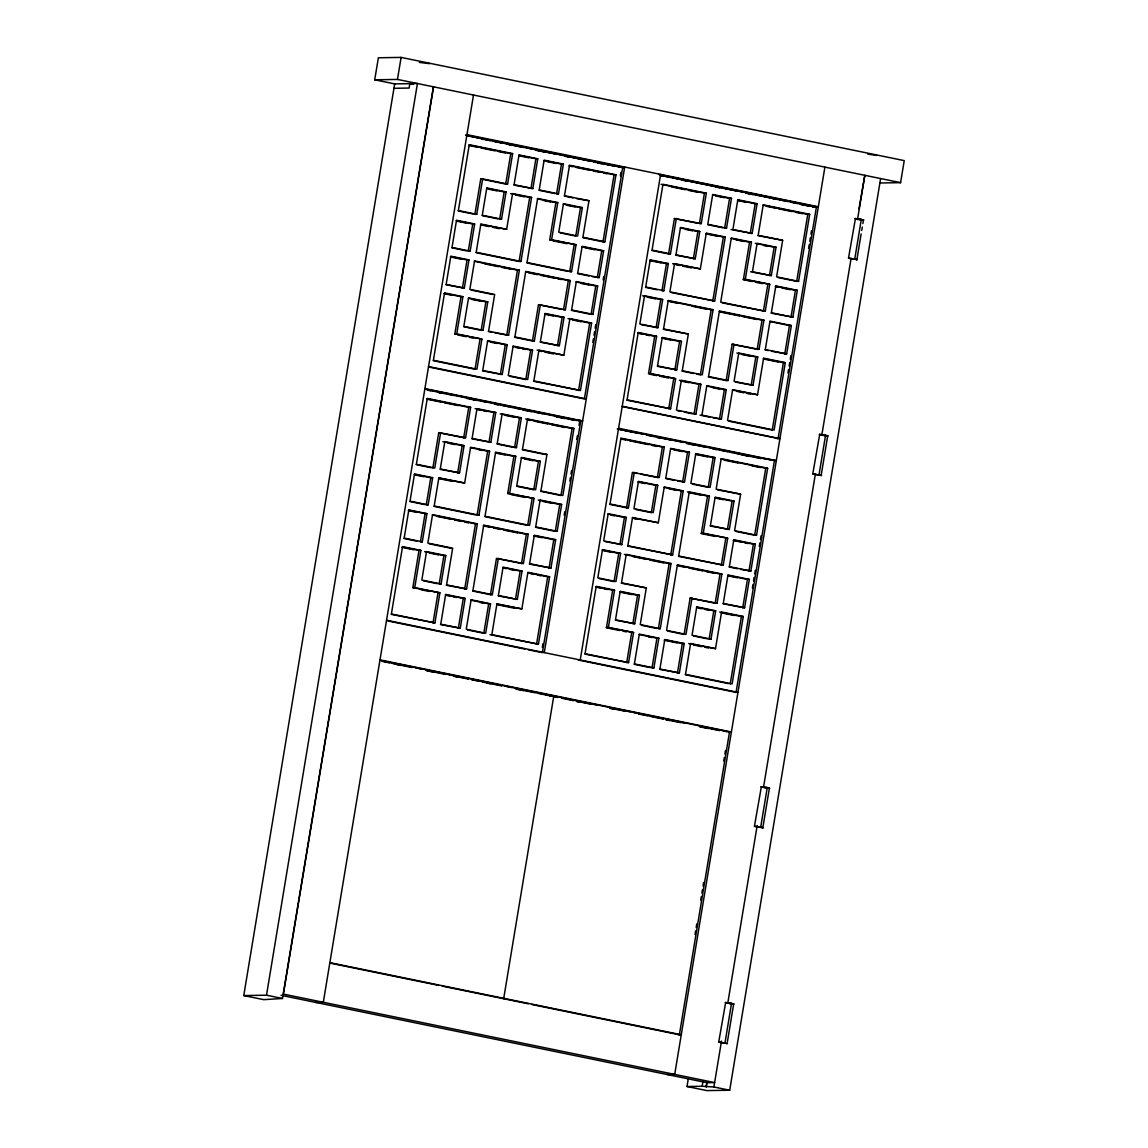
<?xml version="1.0" encoding="UTF-8"?>
<svg xmlns="http://www.w3.org/2000/svg" width="1148" height="1148" viewBox="0 0 1148 1148"><rect width="100%" height="100%" fill="white"/><g stroke="black" fill="none" stroke-linecap="round" stroke-linejoin="round"><path stroke-width="1.5" d="M394.682 83.904L243.763 995.574L266.508 995.187L417.427 83.517L394.682 83.904L374.722 79.8L378.366 57.773L401.111 57.4L904.237 160.62L900.592 182.647L879.598 182.991M374.722 79.8L397.466 79.427L401.111 57.4M243.763 995.574L263.724 999.664L282.48 998.473L433.399 86.789M433.571 86.832L283.384 994.096L714.63 1082.578L707.053 1082.707L281.002 995.287M473.507 95.026L323.306 1002.29L315.729 1002.419M432.653 477.683L430.758 477.726L426.252 504.89L428.147 504.862L432.653 477.683L414.514 473.966L410.023 501.145L428.147 504.862M474.655 223.975L472.746 224.004L468.255 251.182L470.149 251.154L474.655 223.975L456.517 220.258L452.025 247.423L470.149 251.154M412.835 587.647L419.006 550.423L420.9 550.394L414.744 587.618L412.835 587.647L439.899 592.784L434.92 622.905L391.238 614.367M426.956 513.615L425.061 513.644L420.398 541.856L422.292 541.827L426.956 513.615L408.832 509.899L404.168 538.111L422.292 541.827M454.838 333.939L461.008 296.715L462.902 296.686L456.746 333.91L454.838 333.939L481.902 339.076L476.922 369.197L433.399 360.271L444.549 292.912L462.902 296.686M462.4 288.148L467.064 259.936L468.958 259.907L464.294 288.119L445.912 284.761M432.868 468.054L438.737 432.638L465.6 437.732L470.637 407.31L427.271 398.413L416.38 464.251L434.762 468.025L440.631 432.609M482.634 178.901L480.739 178.93L474.87 214.346L476.764 214.317L482.634 178.901L507.603 184.024L512.639 153.602L469.274 144.705L458.368 210.543L476.764 214.317M445.783 555.532L443.889 555.575L439.167 584.031L441.062 584.002L445.783 555.532L426.539 551.585L421.833 580.056L441.062 584.002M457.665 472.933L462.185 445.625L464.079 445.596L459.559 472.904L440.143 469.331M487.785 301.824L485.891 301.852L481.17 330.323L483.064 330.294L487.785 301.824L468.542 297.877L463.835 326.348L483.064 330.294M506.081 191.888L504.187 191.917L499.667 219.225L501.561 219.196L506.081 191.888L486.795 187.928L482.275 215.236L501.561 219.196M433.026 622.934L438.005 592.813M438.737 432.638L463.706 437.761L468.743 407.353L470.637 407.31M480.007 339.105L475.014 369.226L433.241 360.659M480.739 178.93L505.708 184.053L510.745 153.631L512.639 153.602M438.694 478.128L464.653 483.035L470.58 447.246L489.579 451.15L478.974 515.165L477.08 515.194L487.685 451.178L489.579 451.15M480.682 224.42L506.655 229.327L512.582 193.538L531.581 197.427L520.977 261.457L519.083 261.486L529.687 197.47L531.581 197.427M464.696 589.01L475.473 523.861L477.367 523.832L466.59 588.981L446.342 585.25M488.948 442.296L493.884 412.505L495.778 412.476L490.842 442.267L471.9 438.809M506.699 335.302L517.475 270.153L519.37 270.124L508.593 335.259L495.018 332.906M530.95 188.588L535.886 158.797L537.781 158.768L532.844 188.559L513.902 185.101M458.353 628.214L463.275 598.452L465.17 598.409L460.248 628.186L440.473 624.555M500.356 374.506L505.278 344.73L507.172 344.701L502.25 374.478L482.476 370.847M490.569 603.776L471.125 599.787L466.246 629.248L485.69 633.237L490.569 603.776L488.675 603.805L483.796 633.266L467.595 629.951M521.379 417.829L519.484 417.858L514.562 447.605L516.457 447.577L521.379 417.829L502.135 413.883L497.213 443.63L516.457 447.577M532.572 350.068L513.127 346.079L508.248 375.539L527.693 379.529L532.572 350.068L530.677 350.097L525.798 379.558L509.597 376.243M563.381 164.121L561.487 164.15L556.565 193.897L558.459 193.869L563.381 164.121L544.138 160.16L539.216 189.922L558.459 193.869M472.617 591.019L490.454 594.678L496.467 558.359L523.388 563.467L528.224 534.25L483.739 525.124L472.89 590.66L492.349 594.65L498.361 558.33M514.62 337.311L532.457 340.97L538.469 304.651L565.39 309.745L570.226 280.543L525.741 271.416L514.892 336.938L534.351 340.942L540.364 304.607M507.717 493.468L513.874 456.33L515.768 456.301L509.612 493.425L507.717 493.468L534.035 498.433L529.572 525.397L485.016 516.256L495.635 452.169L515.768 456.301M549.72 239.745L555.862 202.622L557.77 202.593L551.614 239.717L549.72 239.745L576.038 244.725L571.575 271.674L569.681 271.717L574.144 244.754M515.452 599.443L520.159 571.073L522.053 571.044L517.346 599.399L498.203 595.898M498.132 558.703L521.493 563.496L526.329 534.279L528.224 534.25M527.678 525.425L532.141 498.476M557.454 345.72L562.147 317.365L564.055 317.336L559.349 345.692L540.206 342.19M570.226 280.543L568.332 280.571L563.496 309.788L565.39 309.745M540.349 461.309L521.45 457.435L516.744 485.877L535.642 489.751L540.349 461.309L538.455 461.338L533.748 489.78L516.571 486.264M582.352 207.601L563.453 203.727L558.746 232.169L577.645 236.043L582.352 207.601L580.457 207.63L575.751 236.072L560.281 232.901M546.965 454.436L540.909 490.971L562.879 495.477L573.971 428.477L527.535 418.948L522.484 449.413L546.965 454.436L545.056 454.464M588.953 200.728L582.911 237.263L604.881 241.769L615.974 174.769L569.537 165.24L564.486 195.705L588.953 200.728L576.583 198.604M496.711 604.178L521.852 608.914L527.908 572.292L549.605 576.755L538.441 644.186L489.938 634.657M537.049 350.126L563.855 355.206L569.91 318.584L591.607 323.033L580.443 390.478L533.677 381.294M549.074 568.088L553.766 539.675L555.661 539.646L550.968 568.059L529.357 564.055M573.971 428.477L572.077 428.505L560.985 495.506L540.708 491.344M597.663 285.938L595.769 285.967L591.077 314.38L592.971 314.351L597.663 285.938L576.325 281.561L571.618 309.974L592.971 314.351M582.71 237.636L602.987 241.798L614.08 174.797L615.974 174.769M536.547 644.215L547.711 576.784L549.605 576.755M561.63 504.431L559.736 504.474L555.288 531.337L557.182 531.309L561.63 504.431L540.134 500.026L535.686 526.903L557.182 531.309M578.549 390.507L589.713 323.076L591.607 323.033M597.29 277.629L601.739 250.752L603.633 250.723L599.184 277.601L592.339 276.611M542.315 647.372L542.904 643.813M564.199 515.222L564.773 511.707M569.839 481.098L570.427 477.554M571.015 474.024L571.604 470.479M576.741 439.469L577.315 435.939M579.066 425.363L579.941 420.082M592.813 342.348L593.401 338.818M593.99 335.273L594.564 331.743M595.152 328.199L595.74 324.669M603.145 279.925L603.733 276.395M620.365 175.888L620.953 172.358M465.844 135.062L622.747 167.235L584.389 398.93L428.419 366.93M544.281 652.609L624.67 167.02L621.829 167.063L624.498 167.608M503.671 998.731L553.795 695.961M580.228 659.985L660.617 174.396M619.92 544.626L624.412 517.447L626.306 517.418L621.814 544.597L605.082 541.583M668.337 263.552L666.443 263.581L661.951 290.76L663.845 290.717L668.337 263.552L650.213 259.835L645.707 287L663.845 290.717M606.503 627.382L612.673 590.158L614.567 590.115L608.397 627.353L606.503 627.382L633.567 632.519L628.573 662.64L584.906 654.102M620.623 553.35L602.499 549.619L597.821 577.831L615.945 581.562L620.623 553.35L618.729 553.379L614.051 581.591L599.227 578.549M648.534 373.516L654.69 336.292L656.599 336.249L650.428 373.487L648.534 373.516L675.598 378.653L670.604 408.774L626.937 400.221M656.082 327.725L660.76 299.513L662.654 299.484L657.976 327.682L641.258 324.683M609.818 504.359L626.535 507.789L632.404 472.373L659.268 477.468L664.305 447.046L620.939 438.149L610.033 503.986L628.43 507.76L634.299 472.345M651.834 250.494L668.567 253.923L674.421 218.507L701.284 223.587L706.321 193.18L662.97 184.283L652.064 250.121L670.461 253.895L676.33 218.479M632.835 623.766L637.542 595.295L639.45 595.267L634.729 623.737L615.342 620.178M657.747 485.317L638.46 481.371L633.94 508.679L653.226 512.639L657.747 485.317L655.852 485.36L651.332 512.668L635.547 509.425M674.866 369.9L679.573 341.43L681.467 341.401L676.76 369.871L657.374 366.312M693.363 258.802L697.884 231.494L699.778 231.451L695.258 258.774L675.828 255.2M626.679 662.669L631.673 632.548M640.728 474.081L657.374 477.496L662.396 447.074L664.305 447.046M668.71 408.803L673.689 378.682M706.321 193.18L704.427 193.208L699.39 223.63L701.284 223.587M646.31 587.905L640.24 624.598L660.258 628.702L671.035 563.553L626.22 554.369L621.513 582.811L646.31 587.905L621.269 583.184M688.341 334.025L682.271 370.732L702.275 374.836L713.066 309.687L668.251 300.503L663.544 328.945L688.341 334.025L663.3 329.318M632.347 517.863L658.321 522.771L664.247 486.982L683.232 490.87L672.642 554.9L627.683 546.089M672.656 263.653L700.352 268.905L706.278 233.116L725.263 237.005L714.673 301.034L671.437 292.582M671.035 563.553L669.141 563.596L658.364 628.745L660.258 628.702M682.615 482.031L687.552 452.24L689.446 452.212L684.509 482.002L677.507 480.983M713.066 309.687L711.172 309.73L700.38 374.865L697.051 374.191M731.477 198.346L729.568 198.374L724.646 228.165L726.541 228.136L731.477 198.346L712.721 194.486L707.785 224.291L726.541 228.136M658.837 638.144L656.943 638.173L652.007 667.949L653.915 667.921L658.837 638.144L639.336 634.141L634.399 663.917L653.915 667.921M670.748 554.929L681.338 490.914L683.232 490.87M700.868 384.279L698.974 384.307L694.038 414.084L695.932 414.055L700.868 384.279L681.352 380.275L676.43 410.051L695.932 414.055M712.779 301.063L723.369 237.033L725.263 237.005M677.449 673.001L682.328 643.54L684.222 643.511L679.358 672.972L659.641 669.356M715.046 457.564L695.803 453.604L690.866 483.365L710.124 487.312L715.046 457.564L713.152 457.593L708.23 487.34L692.474 484.112M719.48 419.135L724.359 389.674L726.254 389.646L721.375 419.106L713.008 417.815M750.247 233.475L755.183 203.727L757.077 203.698L752.155 233.446L731.003 229.528M692.014 598.051L686.002 634.385L666.558 630.381L677.406 564.859L721.891 573.986L717.055 603.188L690.12 598.094L684.108 634.414L667.906 631.084M708.302 376.888L726.139 380.548L732.151 344.228L759.086 349.322L763.922 320.105L719.423 310.979L708.574 376.515L728.033 380.505L734.046 344.185M701.385 533.189L707.527 496.065L709.421 496.022L703.279 533.16L701.385 533.189L727.689 538.168L723.226 565.117L678.497 556.364M743.416 279.323L749.558 242.199L751.452 242.156L745.31 279.294L743.416 279.323L769.72 284.302L765.257 311.252L722.25 302.857M715.706 610.779L713.812 610.808L709.12 639.163L711.014 639.135L715.706 610.779L696.736 606.876L692.043 635.246L711.014 639.135M690.12 598.094L715.161 603.231L719.997 574.014L721.891 573.986M721.331 565.16L725.794 538.197M751.151 385.298L755.843 356.942L757.737 356.913L753.045 385.269L735.624 382.112M732.151 344.228L757.192 349.351L762.028 320.149L763.922 320.105M763.363 311.28L767.825 284.331M727.401 529.515L732.123 501.073L734.017 501.045L729.31 529.486L710.225 525.999M769.433 275.649L774.139 247.207L776.034 247.179L771.327 275.62L750.548 271.775M740.618 494.171L734.577 530.706L756.546 535.212L767.639 468.212L721.202 458.683L716.151 489.148L740.618 494.171L717.758 489.895M782.649 240.305L776.608 276.84L798.577 281.346L809.67 214.346L763.219 204.818L758.182 235.283L782.649 240.305L758.039 235.67M715.52 648.649L721.575 612.028L743.273 616.476L732.108 683.921L685.5 674.35L690.608 643.526L715.52 648.649L688.714 643.569M757.551 394.769L763.607 358.162L785.289 362.61L774.125 430.055L727.531 420.484L732.639 389.66L757.551 394.769L732.395 390.033M742.727 607.823L747.434 579.41L749.328 579.381L744.621 607.794L723.025 603.776M736.055 531.424L754.652 535.241L765.745 468.241L767.639 468.212M784.758 353.957L789.465 325.544L791.359 325.515L786.653 353.928L771.628 351.259M778.086 277.558L796.683 281.375L807.776 214.375L809.67 214.346M730.214 683.95L741.378 616.519L743.273 616.476M748.955 571.073L753.404 544.195L755.298 544.166L750.849 571.044L740.69 569.379M785.289 362.61L783.395 362.639L772.231 430.084L729.095 421.23M790.986 317.207L795.435 290.329L797.329 290.3L792.881 317.178L771.14 313.131M695.028 934.458L695.616 930.942M696.19 927.412L696.779 923.896M700.711 900.132L701.299 896.617M701.873 893.087L702.461 889.571M703.05 886.055L703.624 882.525M723.728 761.067L724.316 757.551M724.905 754.035L725.479 750.505M752.385 588.034L752.959 584.504M753.547 580.96L754.136 577.43M754.724 573.885L755.312 570.355M759.259 546.477L759.847 542.947M760.435 539.402L761.024 535.872M787.973 373.086L788.547 369.541M789.135 366.011L789.724 362.467M790.255 359.224L790.843 355.708M808.637 248.212L809.225 244.682M809.799 241.166L810.388 237.636M810.976 234.106L811.55 230.59M824.895 167.12L674.708 1074.385L667.117 1074.514M880.631 178.543L729.697 1090.227L706.953 1090.6L686.992 1086.51L688.169 1079.436M686.992 1086.51L702.16 1086.252L703.035 1080.942M719.093 1042.083L727.502 1043.604L718.691 1042.212L725.665 1002.448L734.06 1003.955L733.012 1004.07M754.824 826.273L763.219 827.794L754.408 826.402L761.382 786.638L769.777 788.159L768.744 788.26M813.157 473.937L821.552 475.459L812.741 474.067L819.715 434.303L828.11 435.81L827.077 435.924M848.874 258.128L857.283 259.649L848.472 258.257L855.447 218.493L863.841 220.014L862.794 220.115M702.16 1086.252L713.898 1086.984L721.504 1041.035M727.803 1002.993L757.192 825.484M763.52 787.227L815.396 473.894M821.796 435.279L851.084 258.343M857.513 219.526L864.831 175.3L858.991 208.879M724.991 1042.872L731.549 1003.237L729.654 1003.266M760.708 827.062L767.28 787.428L765.372 787.456M819.041 474.727L825.599 435.092L821.81 435.149L825.197 435.723M854.772 258.917L861.33 219.282L856.566 219.139M727.373 1041.997L733.644 1004.084M762.803 827.923L769.375 788.274L760.966 786.767L761.741 787.083M821.136 475.573L827.694 435.939M856.867 259.778L861.144 233.919M861.718 230.475L862.292 227.031M862.851 223.587L863.425 220.129L855.03 218.622L855.791 218.938M419.379 62.408L429.567 63.657M393.951 88.296L409.119 88.052L409.85 83.646L413.366 84.364M867.874 154.148L876.785 155.411M621.8 167.249L622.747 167.235M505.708 184.053L507.603 184.024M812.64 206.87L818.337 206.755L466.949 134.66M602.987 241.798L604.881 241.769M668.567 253.923L670.461 253.895M796.683 281.375L798.577 281.346M532.457 340.97L534.351 340.942M757.192 349.351L759.086 349.322M726.139 380.548L728.033 380.505M578.85 420.972L582.639 420.929L424.918 388.569M463.706 437.761L465.6 437.732M777.11 438.665L779.951 438.622L622.23 406.263M657.374 477.496L659.268 477.468M626.535 507.789L628.43 507.76M754.652 535.241L756.546 535.212M521.493 563.496L523.388 563.467M490.454 594.678L492.349 594.65M715.161 603.231L717.055 603.188M735.107 692.388L737.949 692.344L386.56 620.25M550.007 696.032L550.954 696.018M728.549 732.022L731.391 731.979L379.988 659.885M678.425 1034.793L681.266 1034.75L329.878 962.655M860.914 219.914L857.542 219.354M766.864 788.059L763.477 787.485M731.133 1003.869L728.851 1003.51M397.466 79.427L900.592 182.647M658.722 174.453L816.443 206.812L778.086 438.507L622.101 406.507M660.731 175.041L787.672 201.087M790.958 201.79L798.104 203.225M801.476 203.957L815.496 206.827M465.844 135.249L490.368 140.286M493.884 141.003L523.675 147.116M527.176 147.834L613.032 165.456M616.548 166.173L620.049 166.891M660.33 175.199L669.097 177.007M672.599 177.725L686.619 180.595M690.12 181.312L702.389 183.838M705.891 184.555L719.911 187.425M723.412 188.143L742.699 192.103M746.2 192.821L753.203 194.256M756.719 194.973L775.991 198.934M779.492 199.652L809.283 205.765M466.648 135.636L568.289 156.501M571.761 157.219L619.102 166.905M621.269 167.378L623.924 167.924M660.574 175.429L737.088 191.128M745.253 192.835L770.121 197.915M773.293 198.59L787.514 201.474M790.814 202.177L797.946 203.612M801.333 204.344L813.588 206.855M481.471 138.879L490.225 140.673M493.74 141.391L500.743 142.84M509.511 144.634L523.531 147.504M537.537 150.388L556.823 154.334M565.577 156.142L590.115 161.165M593.616 161.897L612.889 165.843M660.186 175.601L663.702 176.318M682.974 180.265L686.475 180.982M716.266 187.095L719.767 187.813M746.057 193.208L753.059 194.643M772.346 198.604L775.847 199.322M800.386 204.358L809.139 206.152M508.564 144.648L512.065 145.365M536.59 150.402L545.357 152.196M564.629 156.157L568.131 156.874M597.921 162.987L601.437 163.705M537.781 158.768L519.025 154.923L514.089 184.713L532.844 188.559M757.077 203.698L737.82 199.738L732.898 229.5L752.155 233.446M569.365 165.613L614.08 174.797M661.061 184.311L704.427 193.208M712.521 194.873L729.568 198.374M737.676 200.139L755.183 203.727M763.047 205.191L807.776 214.375M469.116 145.093L510.745 153.631M518.839 155.296L535.886 158.797M543.994 160.562L561.487 164.15M766.319 206.281L774.914 208.046M778.358 208.749L792.12 211.576M795.55 212.28L802.438 213.7M468.958 145.48L477.625 147.26M481.098 147.977L494.975 150.819M498.433 151.536L505.378 152.957M518.652 155.683L528.869 157.778M569.178 166.001L572.622 166.704M576.066 167.421L589.828 170.234M593.272 170.952L600.146 172.358M603.59 173.061L607.019 173.764M671.307 186.837L685.184 189.678M688.656 190.396L697.338 192.175M715.749 195.949L724.273 197.7M737.533 200.527L746.286 202.321M547.338 161.667L556.091 163.461M707.599 224.664L722.939 227.821M539.072 190.31L554.814 193.538M564.342 196.093L573.082 197.887M674.421 218.507L697.726 223.286M699.778 231.451L680.491 227.505L675.971 254.813L695.258 258.774M751.452 242.156L731.319 238.038L720.714 302.111L765.257 311.252M776.034 247.179L757.149 243.304L752.442 271.746L771.327 275.62M557.77 202.593L537.637 198.461L527.018 262.533L571.575 271.674M680.348 227.892L697.884 231.494M755.255 243.333L774.139 247.207M486.666 188.315L504.187 191.917M537.408 198.834L555.862 202.622M563.281 204.114L580.457 207.63M706.106 233.503L723.369 237.033M731.104 238.411L749.558 242.199M510.688 193.567L529.687 197.47M685.471 229.356L692.474 230.805M735.925 239.817L744.306 241.539M763.664 245.485L767.094 246.189M488.273 189.061L497.041 190.869M543.908 200.584L550.624 201.962M566.538 205.205L575.119 206.956M705.934 233.876L718.017 236.359M515.696 195.017L524.335 196.782M482.131 215.623L497.916 218.866M458.152 210.916L473.206 214.002M700.352 268.905L674.55 263.609L669.887 291.836L714.673 301.034M506.655 229.327L480.869 224.032L476.19 252.273L520.977 261.457M480.51 224.807L489.105 226.572M492.549 227.275L499.423 228.682M675.928 264.729L679.358 265.446M682.802 266.149L691.397 267.914M745.31 279.294L769.72 284.302M551.614 239.717L576.038 244.725M797.329 290.3L775.818 285.895L771.37 312.758L792.881 317.178M603.633 250.723L582.136 246.318L577.688 273.181L599.184 277.601M649.969 260.209L666.443 263.581M456.273 220.631L472.746 224.004M775.589 286.254L795.435 290.329M457.679 221.334L465.916 223.028M553.063 240.85L567.012 243.72M581.893 246.691L601.739 250.752M649.711 260.567L661.248 262.935M743.258 279.71L751.983 281.504M755.47 282.221L762.444 283.656M775.345 286.627L778.645 287.316M781.96 287.99L790.226 289.683M584.963 247.738L594.879 249.776M476.018 252.646L517.361 261.127M526.846 262.921L567.959 271.358M645.463 287.373L657 289.741M451.781 247.796L466.605 250.838M577.444 273.554L589.024 275.936M791.359 325.515L770.007 321.139L765.3 349.552L786.653 353.928M519.37 270.124L474.555 260.926L469.848 289.368L494.659 294.462L488.574 331.155L508.593 335.259M662.654 299.484L644.53 295.754L639.852 323.966L657.976 327.682M769.763 321.497L789.465 325.544M468.958 259.907L450.834 256.191L446.17 284.403L464.294 288.119M576.066 281.934L595.769 285.967M668.079 300.876L711.172 309.73M719.251 311.366L762.028 320.149M474.382 261.313L517.475 270.153M525.554 271.789L568.332 280.571M642.636 295.797L660.76 299.513M450.59 256.549L467.064 259.936M580.745 283.312L588.953 284.991M669.628 301.623L678.253 303.388M692.043 306.215L705.833 309.056M720.772 312.098L739.599 315.958M743.014 316.661L756.704 319.474M450.346 256.922L461.869 259.29M484.556 263.81L498.347 266.637M501.791 267.355L510.415 269.12M528.798 272.88L537.35 274.63M540.765 275.333L554.455 278.146M557.885 278.849L561.3 279.552M647.329 297.174L655.565 298.867M571.36 310.333L589.426 314.05M765.056 349.91L768.342 350.585M471.254 290.071L492.75 294.491M540.134 304.995L561.831 309.443M564.055 317.336L545.07 313.433L540.378 341.803L559.349 345.692M656.599 336.249L638.231 332.49L627.081 399.834L670.604 408.774M681.467 341.401L662.238 337.455L657.517 365.925L676.76 369.871M757.737 356.913L738.767 353.01L734.06 381.38L753.045 385.269M736.858 353.039L755.843 356.942M763.377 358.535L783.395 362.639M444.319 293.285L461.008 296.715M544.898 313.82L562.147 317.365M568.016 318.627L589.713 323.076M638.015 332.863L654.69 336.292M662.095 337.842L679.573 341.43M468.398 298.265L485.891 301.852M639.45 333.58L642.794 334.269M646.123 334.943L649.467 335.632M741.866 354.488L750.491 356.267M764.826 359.252L778.172 361.993M444.089 293.658L452.441 295.38M471.742 299.384L480.495 301.178M544.726 314.208L553.35 315.973M572.795 320.019L581.146 321.727M663.688 338.588L670.69 340.023M682.041 371.105L693.708 373.502M488.345 331.528L491.688 332.217M463.692 326.735L479.419 329.964M563.855 355.206L538.943 350.083L533.849 380.906L580.443 390.478M456.746 333.91L481.902 339.076M650.428 373.487L675.598 378.653M737.145 391.425L743.789 392.788M747.104 393.477L750.433 394.151M538.469 350.829L541.799 351.518M545.113 352.192L553.422 353.9M507.172 344.701L487.67 340.698L482.734 370.474L502.25 374.478M726.254 389.646L706.824 385.656L701.945 415.117L721.375 419.106M649.998 374.234L656.699 375.611M660.057 376.3L668.452 378.022M679.458 380.304L698.974 384.307M457.98 335.001L466.375 336.723M469.719 337.412L473.076 338.1M487.398 341.071L505.278 344.73M512.855 346.438L530.677 350.097M706.551 386.015L724.359 389.674M680.821 381.007L688.944 382.671M490.383 342.104L496.883 343.439M515.825 347.471L519.054 348.131M522.297 348.805L525.54 349.466M712.75 387.708L719.222 389.043M826.373 435.666L819.299 434.432L820.074 434.748M677.779 410.754L681.037 411.414M684.294 412.089L692.416 413.754M700.05 415.146L709.765 417.14M428.563 366.542L586.284 398.901M618.585 428.29L776.306 460.649L753.231 456.761M424.789 388.942L580.745 420.943L542.387 652.638L528.367 649.768M617.495 428.692L774.412 460.678L736.055 692.373L578.319 660.014M428.147 390.062L442.167 392.932M450.934 394.725L475.459 399.762M484.226 401.57L498.246 404.44M501.748 405.158L508.751 406.593M517.518 408.401L531.538 411.271M535.04 411.989L564.83 418.102M568.332 418.819L577.1 420.613M618.313 429.065L632.318 431.949M635.834 432.667L642.837 434.102M646.338 434.819L665.625 438.78M669.126 439.497L683.146 442.367M686.648 443.099L698.917 445.611M702.418 446.328L716.438 449.198M719.94 449.93L732.209 452.441M735.71 453.159L749.73 456.029M427.185 390.076L430.701 390.794M439.454 392.602L453.489 395.472M472.746 399.432L486.781 402.302M495.534 404.096L520.073 409.133M523.574 409.85L542.861 413.797M556.866 416.681L574.402 420.268M617.351 429.079L620.867 429.811M624.354 430.529L638.388 433.399M647.142 435.192L654.159 436.642M657.646 437.359L671.68 440.229M690.952 444.19L704.972 447.06M713.74 448.854L727.76 451.738M731.262 452.456L738.264 453.891M741.78 454.608L761.052 458.569M438.522 392.602L442.023 393.319M466.562 398.356L475.315 400.15M494.587 404.11L498.103 404.828M522.627 409.865L531.395 411.658M555.933 416.695L564.687 418.489M656.713 437.374L660.215 438.091M686.504 443.487L693.521 444.922M712.793 448.882L716.295 449.6M740.833 454.622L749.587 456.43M495.778 412.476L477.023 408.631L472.086 438.421L490.842 442.267M689.446 452.212L670.69 448.366L665.754 478.156L684.509 482.002M427.113 398.801L468.743 407.353M475.129 408.659L493.884 412.505M500.241 413.911L519.484 417.858M525.641 418.977L572.077 428.505M620.781 438.536L662.396 447.074M670.504 448.739L687.552 452.24M695.659 454.005L713.152 457.593M721.016 459.056L765.745 468.241M426.956 399.188L440.832 402.044M444.29 402.747L458.167 405.603M476.65 409.391L480.051 410.094M483.466 410.783L486.867 411.486M505.35 415.375L514.089 417.169M527.176 419.709L530.62 420.426M534.064 421.129L547.826 423.956M551.27 424.66L565.031 427.472M622.345 439.282L625.818 440M629.291 440.703L648.362 444.62M651.834 445.338L657.043 446.4M673.718 449.815L682.242 451.566M695.501 454.393L707.756 456.904M724.288 460.147L738.049 462.974M751.811 465.801L760.407 467.566M497.07 444.018L512.812 447.246M665.567 478.529L674.091 480.28M522.34 449.801L543.32 454.106M634.069 472.718L637.398 473.392M464.079 445.596L444.807 441.636L440.272 468.944L459.559 472.904M709.421 496.022L689.288 491.904L678.683 555.976L723.226 565.117M734.017 501.045L715.118 497.17L710.411 525.612L729.31 529.486M442.898 441.664L462.185 445.625M638.317 481.758L655.852 485.36M495.405 452.542L513.874 456.33M521.278 457.822L538.455 461.338M687.394 491.932L707.527 496.065M714.946 497.558L732.123 501.073M448.021 443.142L455.039 444.577M470.422 447.634L487.685 451.178M496.869 453.259L505.264 454.981M524.536 458.913L533.117 460.678M638.173 482.146L645.19 483.595M664.075 487.369L681.338 490.914M688.857 492.65L700.596 495.061M714.759 497.931L723.355 499.696M478.874 449.786L482.332 450.504M669.083 488.818L676 490.225M416.15 464.624L431.203 467.724M464.653 483.035L438.866 477.755L434.188 505.981L478.974 515.165M658.321 522.771L632.534 517.475L627.856 545.716L672.642 554.9M438.507 478.515L452.269 481.342M633.897 518.609L637.341 519.312M509.612 493.425L534.035 498.433M626.306 517.418L608.182 513.701L603.69 540.866L621.814 544.597M703.279 533.16L727.689 538.168M414.27 474.339L430.758 477.726M607.938 514.074L624.412 517.447M755.298 544.166L733.802 539.761L729.353 566.624L750.849 571.044M538.24 500.054L559.736 504.474M733.558 540.134L753.404 544.195M415.676 475.042L423.913 476.736M511.061 494.573L525.009 497.428M610.98 515.122L614.28 515.796M701.227 533.576L715.19 536.446M542.961 501.446L551.227 503.14M733.314 540.493L741.579 542.2M744.894 542.875L748.195 543.549M484.843 516.629L525.956 525.067M409.779 501.504L424.602 504.546M434.016 506.368L475.358 514.849M535.442 527.262L553.637 531.007M729.109 566.997L737.375 568.691M555.661 539.646L534.322 535.269L529.615 563.682L550.968 568.059M749.328 579.381L727.976 575.005L723.283 603.418L744.621 607.794M477.367 523.832L432.552 514.634L427.845 543.076L452.656 548.17L446.572 584.863L466.59 588.981M534.064 535.642L553.766 539.675M727.732 575.378L747.434 579.41M408.588 510.257L425.061 513.644M432.38 515.021L475.473 523.861M483.552 525.497L526.329 534.279M533.806 536.001L542.028 537.694M602.255 549.992L618.729 553.379M624.325 554.398L669.141 563.596M677.22 565.232L719.997 574.014M729.124 576.081L737.332 577.76M437.388 516.471L451.178 519.298M454.622 520.001L461.51 521.422M464.969 522.125L468.413 522.828M483.365 525.884L490.21 527.291M493.64 527.994L500.485 529.4M503.9 530.103L517.59 532.902M632.763 556.55L646.554 559.377M650.012 560.081L663.802 562.922M678.741 565.964L685.586 567.37M689.015 568.073L702.705 570.886M706.12 571.589L714.673 573.34M408.344 510.63L416.581 512.324M603.647 550.71L611.884 552.389M403.909 538.469L417.097 541.182M429.252 543.793L450.762 548.199M420.9 550.394L402.546 546.62L391.396 613.979L434.92 622.905M522.053 571.044L503.068 567.141L498.376 595.511L517.346 599.399M614.567 590.115L596.214 586.355L585.064 653.7L628.573 662.64M639.45 595.267L620.207 591.32L615.5 619.791L634.729 623.737M502.896 567.528L520.159 571.073M696.563 607.263L713.812 610.808M402.317 546.993L419.006 550.423M424.645 551.628L443.889 555.575M527.693 572.68L547.711 576.784M595.984 586.728L612.673 590.158M620.064 591.708L637.542 595.295M719.681 612.056L741.378 616.519M502.724 567.916L506.182 568.633M509.626 569.336L514.806 570.398M530.792 573.727L534.136 574.416M537.465 575.105L540.808 575.779M698.113 608.01L701.572 608.713M705.016 609.416L708.474 610.133M721.131 612.774L734.476 615.515M402.087 547.366L413.768 549.763M429.754 553.092L438.493 554.886M597.419 587.446L600.763 588.135M604.092 588.809L607.436 589.498M619.92 592.11L632.161 594.621M641.675 625.316L656.685 628.401M693.593 635.978L707.398 638.819M423.425 580.802L437.417 583.672M521.852 608.914L496.941 603.805L491.846 634.629L538.441 644.186M414.744 587.618L439.899 592.784M498.132 604.881L514.735 608.297M608.397 627.353L633.567 632.519M693.464 644.961L701.758 646.668M705.087 647.343L708.402 648.032M465.17 598.409L445.668 594.406L440.732 624.182L460.248 628.186M684.222 643.511L664.792 639.522L659.913 668.983L679.358 672.972M421.015 589.742L429.395 591.464M445.395 594.779L463.275 598.452M606.288 627.755L619.705 630.51M623.063 631.199L626.421 631.888M639.063 634.514L656.943 638.173M470.852 600.16L488.675 603.805M664.52 639.881L682.328 643.54M446.759 595.482L450.002 596.142M453.259 596.817L456.502 597.477M648.548 636.882L651.791 637.542M480.295 602.513L483.538 603.174M664.247 640.254L677.205 642.909M634.126 664.29L650.385 667.619M685.327 674.737L728.478 683.591M388.168 620.996L524.866 649.051M379.859 660.287L729.497 732.008L679.372 1034.779L531.782 1004.5M382.413 661.018L394.725 663.544M398.169 664.247L412.29 667.146M415.691 667.849L422.837 669.313M431.461 671.078L468.513 678.683M471.756 679.343L501.891 685.528M505.048 686.174L512.065 687.609M515.567 688.341L558.115 697.066M561.63 697.783L573.928 700.309M577.444 701.026L596.773 704.987M610.822 707.871L630.152 711.846M633.667 712.564L663.53 718.691M667.045 719.409L686.375 723.384M700.438 726.268L719.753 730.228M723.269 730.946L726.784 731.663M382.27 661.406L389.316 662.855M392.774 663.558L412.146 667.533M426.066 670.389L445.539 674.393M454.106 676.143L468.37 679.071M471.613 679.745L478.917 681.238M482.131 681.898L501.762 685.916M515.423 688.728L535.14 692.775M538.197 693.392L557.985 697.453M561.487 698.171L573.799 700.696M577.301 701.428L591.364 704.298M610.693 708.273L624.742 711.157M638.805 714.042L647.587 715.835M651.103 716.567L663.401 719.079M666.916 719.81L680.965 722.695M700.294 726.655L719.624 730.616M397.151 664.663L400.666 665.395M427.013 670.805L434.044 672.24M453.374 676.201L456.89 676.933M486.752 683.06L490.268 683.778M516.629 689.187L523.646 690.622M576.353 701.442L579.869 702.16M609.746 708.287L613.247 709.005M665.969 719.825L669.471 720.542M699.347 726.67L708.129 728.478M732.309 1003.811L725.249 1002.577L726.01 1002.878M329.734 963.043L438.665 985.386M442.181 986.118L528.267 1003.783M266.508 995.187L282.48 998.473M713.898 1086.984L729.697 1090.227M707.024 1081.76L706.149 1087.07L707.068 1081.775"/></g></svg>
